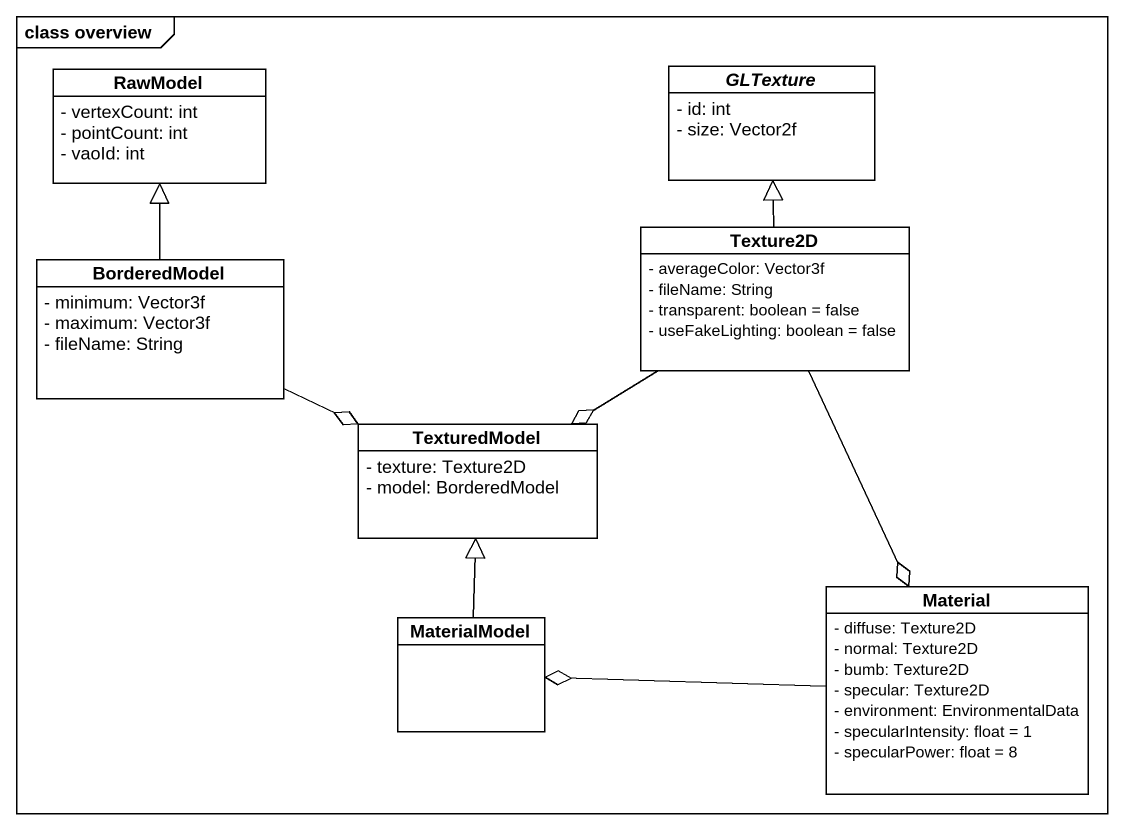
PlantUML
@startuml
mainframe class overview
hide circle
hide empty members
skinparam classAttributeIconSize 0
class RawModel {
  - vertexCount: int
  - pointCount: int
  - vaoId: int
}
abstract class GLTexture {
  - id: int
  - size: Vector2f
}
class BorderedModel {
  - minimum: Vector3f
  - maximum: Vector3f
  - fileName: String
}
class Texture2D {
  - averageColor: Vector3f
  - fileName: String
  - transparent: boolean = false
  - useFakeLighting: boolean = false
}
class TexturedModel {
  - texture: Texture2D
  - model: BorderedModel
}
class Material {
  - diffuse: Texture2D
  - normal: Texture2D
  - bumb: Texture2D
  - specular: Texture2D
  - environment: EnvironmentalData
  - specularIntensity: float = 1
  - specularPower: float = 8
}
class MaterialModel
BorderedModel -up-|> RawModel
BorderedModel -right-o TexturedModel
Texture2D -up-|> GLTexture
Texture2D --o TexturedModel
Texture2D --o Material
Material -left-o MaterialModel
MaterialModel -up-|> TexturedModel
@enduml
